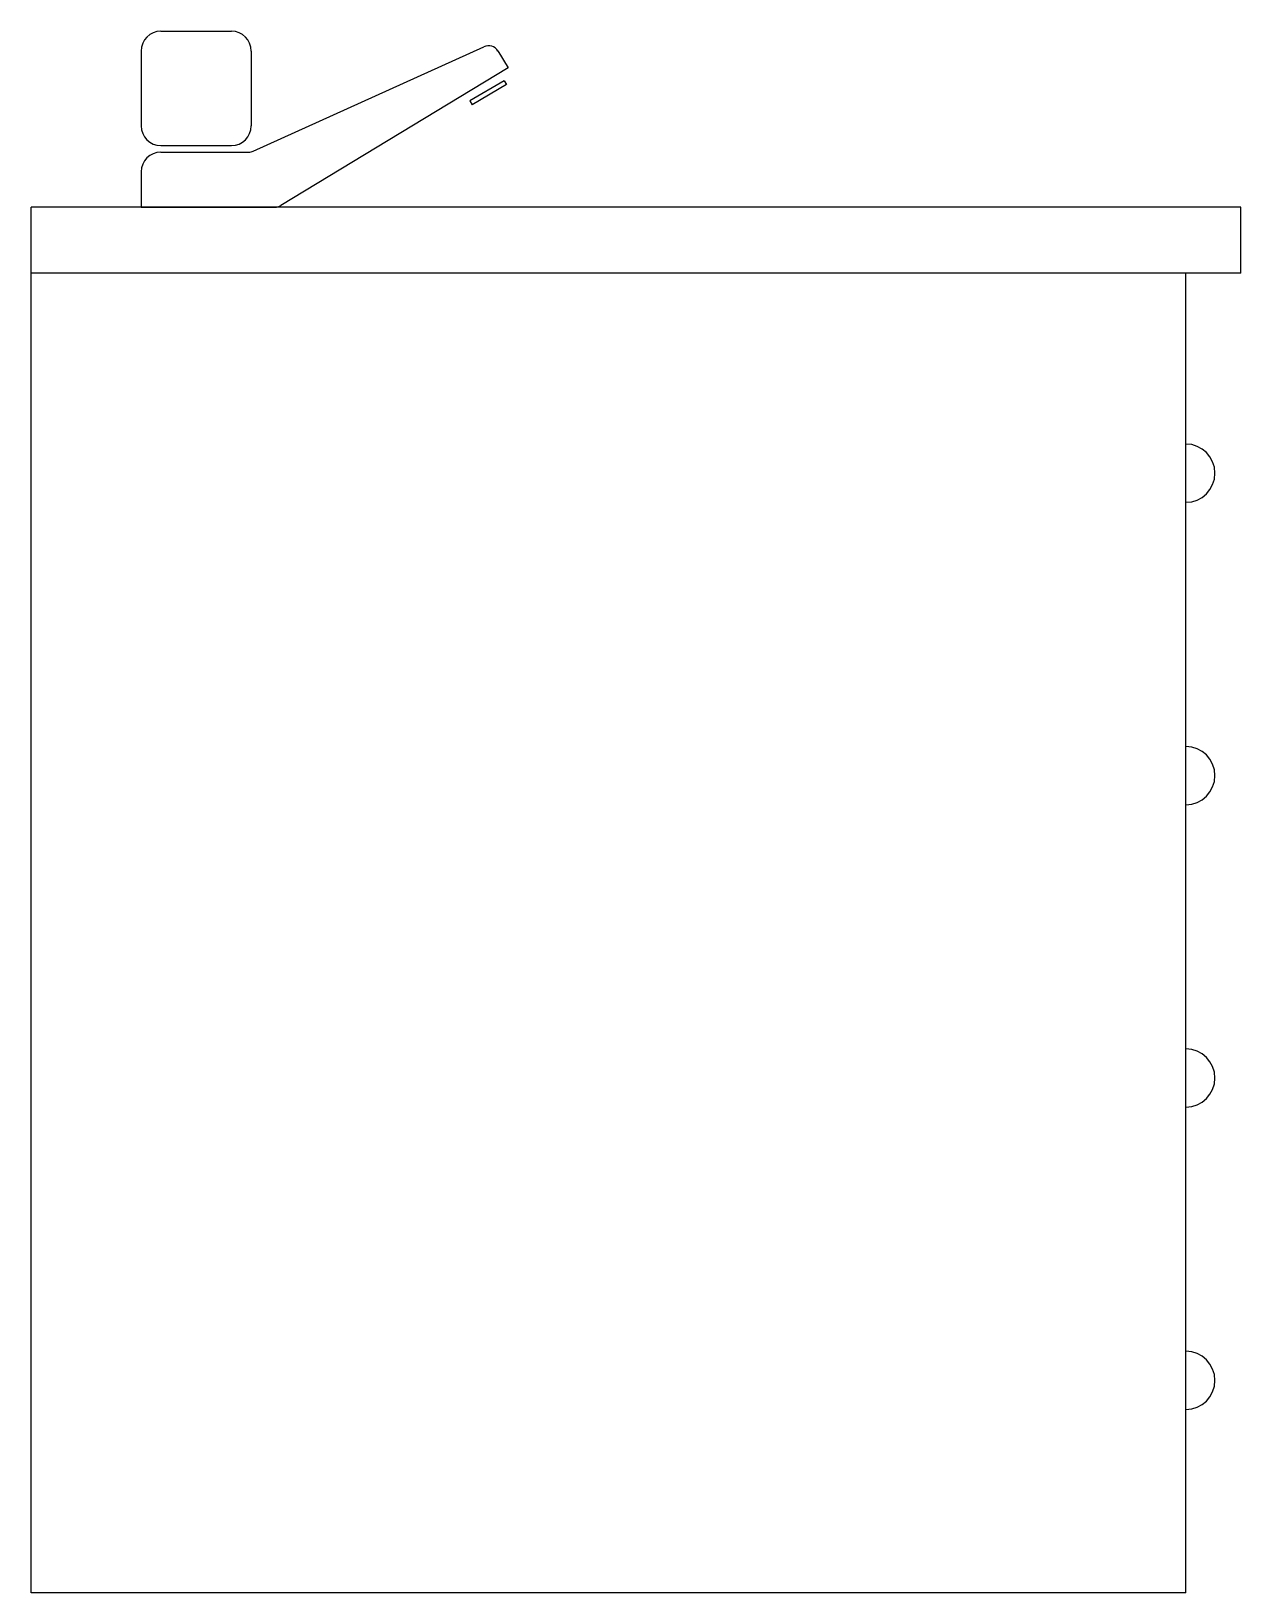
# Model space of a CAD drawing. Header units: millimetres. Extents: x -2898.304 to -2897.754, y 2958.222 to 2958.932.
import ezdxf

# ---------------------------------------------------------------- set-up
doc = ezdxf.new("R2010")
doc.units = ezdxf.units.MM
doc.header["$LTSCALE"] = 10
doc.layers.add('banheiro_louças', color=2, linetype='Continuous')

msp = doc.modelspace()

# ---------------------------------------------------------------- linework, layer by layer
at = {"layer": 'banheiro_louças'}
for p, q in [((-2898.24508, 2958.93207), (-2898.21308, 2958.93207)), ((-2898.2031, 2958.87751), (-2898.09822, 2958.92504)), ((-2898.25408, 2958.92307), (-2898.25408, 2958.88907)), ((-2898.20408, 2958.92307), (-2898.20408, 2958.88907)), ((-2898.09188, 2958.92308), (-2898.08728, 2958.91546)), ((-2898.08728, 2958.91546), (-2898.19063, 2958.85279)), ((-2898.08896, 2958.90957), (-2898.10461, 2958.90037)), ((-2898.08795, 2958.90785), (-2898.1036, 2958.89864)), ((-2898.08896, 2958.90957), (-2898.08795, 2958.90785)), ((-2898.10461, 2958.90037), (-2898.1036, 2958.89864)), ((-2898.24508, 2958.88007), (-2898.21308, 2958.88007)), ((-2898.24508, 2958.87707), (-2898.20516, 2958.87707)), ((-2898.25408, 2958.86807), (-2898.25408, 2958.85207)), ((-2898.25408, 2958.85207), (-2898.19322, 2958.85207)), ((-2898.30408, 2958.22207), (-2898.30408, 2958.82207)), ((-2897.77908, 2958.22207), (-2897.77908, 2958.82207)), ((-2897.77908, 2958.22207), (-2898.30408, 2958.22207))]:
    msp.add_line(p, q, dxfattribs=at)
at = {"layer": 'banheiro_louças', "color": 3}
for p, q in [((-2897.75408, 2958.85207), (-2898.30408, 2958.85207)), ((-2898.30408, 2958.82207), (-2898.30408, 2958.85207)), ((-2897.75408, 2958.82207), (-2897.75408, 2958.85207)), ((-2897.75408, 2958.82207), (-2898.30408, 2958.82207))]:
    msp.add_line(p, q, dxfattribs=at)
at = {"layer": 'banheiro_louças'}
for centre, radius, start, end in [((-2898.24508, 2958.92307), 0.009, 90, 180), ((-2898.21308, 2958.92307), 0.009, 0, 90), ((-2898.09616, 2958.92049), 0.005, 31.16696, 114.38037), ((-2898.24508, 2958.88907), 0.009, 180, 270), ((-2898.21308, 2958.88907), 0.009, 270, 0), ((-2898.24508, 2958.86807), 0.009, 90, 180), ((-2898.20516, 2958.88207), 0.005, 270, 294.38037), ((-2898.19322, 2958.85707), 0.005, 270, 301.23091)]:
    msp.add_arc(centre, radius, start, end, dxfattribs=at)
at = {"layer": 'banheiro_louças', "color": 1}
for centre in [(-2897.77908, 2958.73112), (-2897.77908, 2958.59362), (-2897.77908, 2958.45612), (-2897.77908, 2958.31862)]:
    msp.add_arc(centre, 0.01325, 270, 90, dxfattribs=at)

doc.saveas('drawing.dxf')
